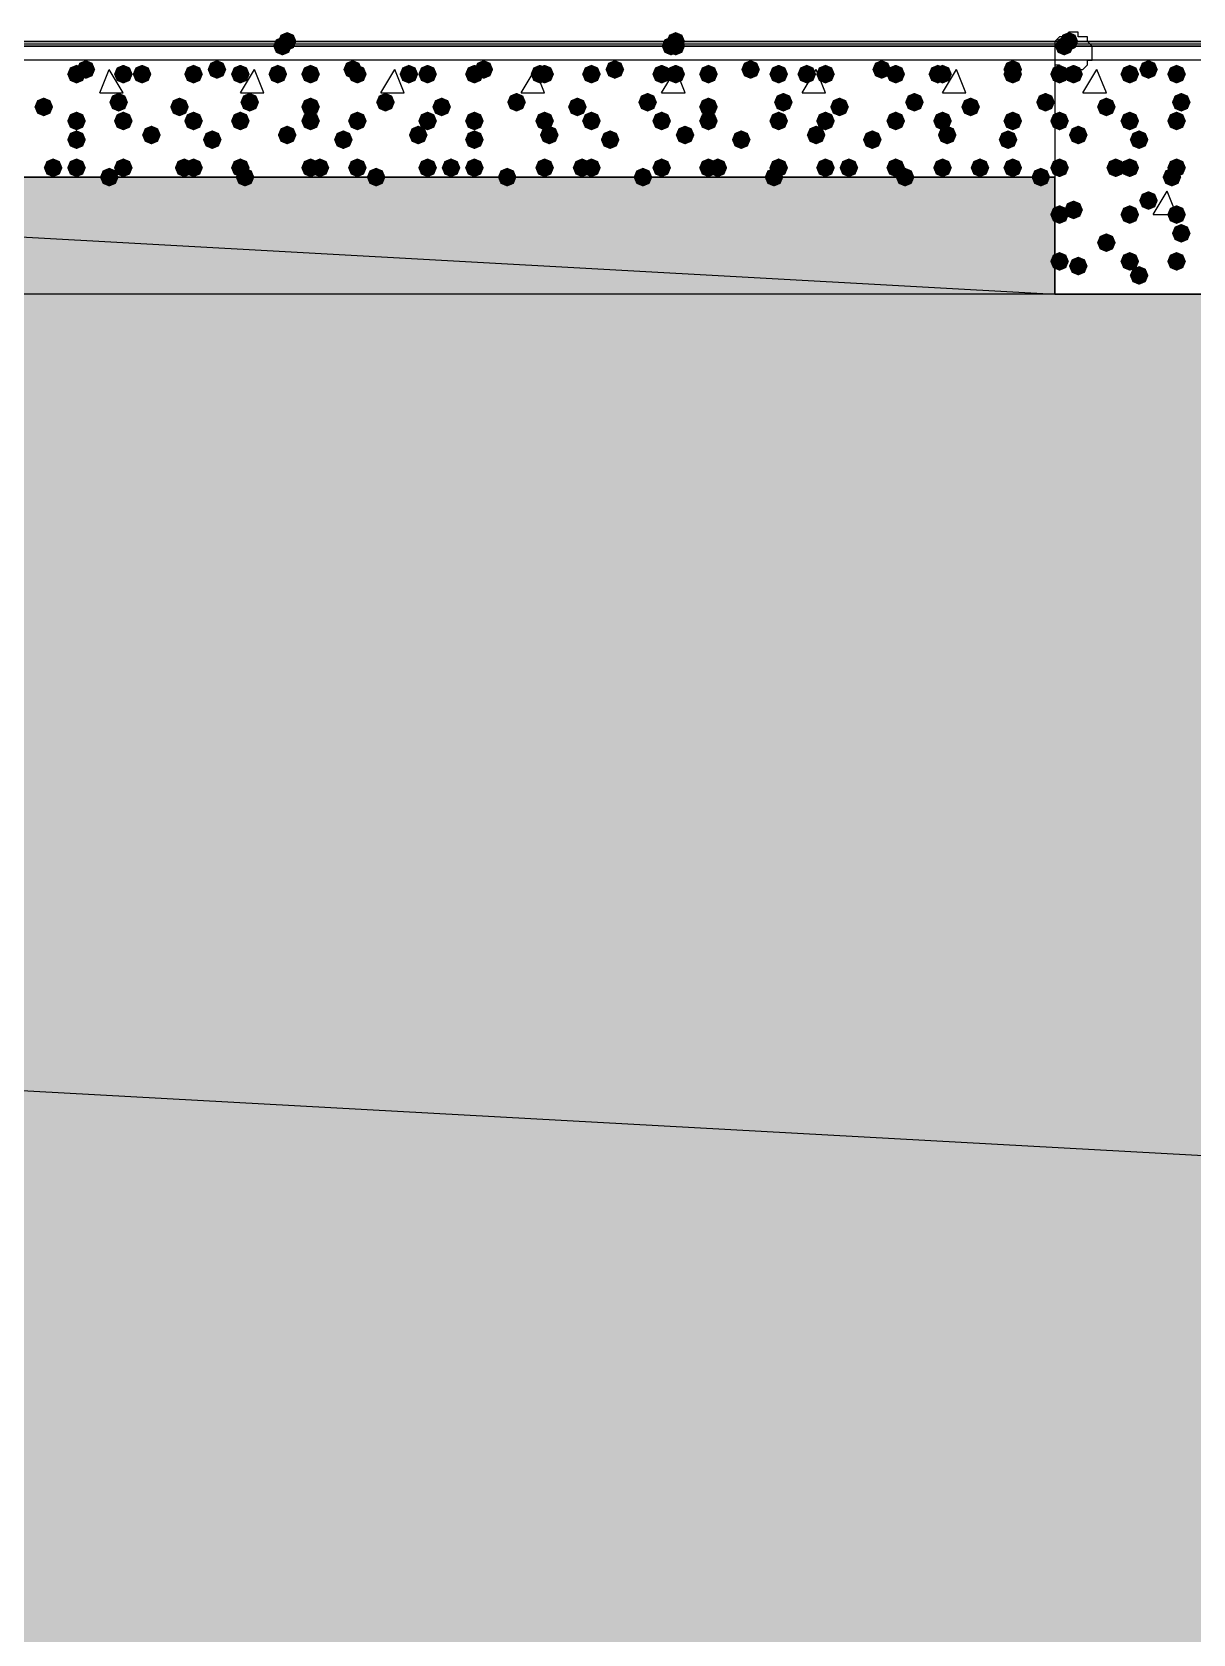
# Model space of a CAD drawing. Header units: millimetres. Extents: x 0 to 420, y 0 to 297.
# Drawn here: x 163.43 to 173.93, y 229.39 to 243.88 of the extents above; entities that cross this region are included whole.
import ezdxf

# ---------------------------------------------------------------- set-up
doc = ezdxf.new("R2010")
doc.units = ezdxf.units.MM
doc.layers.get('0').update_dxf_attribs({"linetype": 'CONTINUOUS'})

msp = doc.modelspace()

# ---------------------------------------------------------------- hatches: boundary and pattern name
at = {"true_color": 0x0000fe}
for points in [[(165.819667, 243.797667), (165.794796, 243.737871), (165.735, 243.713), (165.675204, 243.737871), (165.650333, 243.797667), (165.675204, 243.857462), (165.735, 243.882333), (165.794796, 243.857463)], [(169.333333, 243.797667), (169.308462, 243.737871), (169.248667, 243.713), (169.188871, 243.737871), (169.164, 243.797667), (169.188871, 243.857462), (169.248667, 243.882333), (169.308462, 243.857463)], [(172.889333, 243.797667), (172.864463, 243.737871), (172.804667, 243.713), (172.744871, 243.737871), (172.72, 243.797667), (172.744871, 243.857462), (172.804667, 243.882333), (172.864462, 243.857463)], [(165.777333, 243.755333), (165.752462, 243.695537), (165.692667, 243.670667), (165.632871, 243.695537), (165.608, 243.755333), (165.632871, 243.815129), (165.692667, 243.84), (165.752462, 243.815129)], [(165.777333, 243.755333), (165.752462, 243.695537), (165.692667, 243.670667), (165.632871, 243.695537), (165.608, 243.755333), (165.632871, 243.815129), (165.692667, 243.84), (165.752462, 243.815129)], [(165.777333, 243.755333), (165.752462, 243.695537), (165.692667, 243.670667), (165.632871, 243.695537), (165.608, 243.755333), (165.632871, 243.815129), (165.692667, 243.84), (165.752462, 243.815129)], [(169.291, 243.755333), (169.266129, 243.695537), (169.206333, 243.670667), (169.146538, 243.695537), (169.121667, 243.755333), (169.146537, 243.815129), (169.206333, 243.84), (169.266129, 243.815129)], [(169.333333, 243.755333), (169.308462, 243.695537), (169.248667, 243.670667), (169.188871, 243.695537), (169.164, 243.755333), (169.188871, 243.815129), (169.248667, 243.84), (169.308462, 243.815129)], [(169.333333, 243.755333), (169.308462, 243.695537), (169.248667, 243.670667), (169.188871, 243.695537), (169.164, 243.755333), (169.188871, 243.815129), (169.248667, 243.84), (169.308462, 243.815129)], [(172.847, 243.755333), (172.822129, 243.695537), (172.762333, 243.670667), (172.702538, 243.695537), (172.677667, 243.755333), (172.702537, 243.815129), (172.762333, 243.84), (172.822129, 243.815129)], [(172.847, 243.755333), (172.822129, 243.695537), (172.762333, 243.670667), (172.702538, 243.695537), (172.677667, 243.755333), (172.702537, 243.815129), (172.762333, 243.84), (172.822129, 243.815129)], [(172.847, 243.755333), (172.822129, 243.695537), (172.762333, 243.670667), (172.702538, 243.695537), (172.677667, 243.755333), (172.702537, 243.815129), (172.762333, 243.84), (172.822129, 243.815129)]]:
    msp.add_hatch(color=0, dxfattribs=at).paths.add_polyline_path(points, flags=0)
at = {"true_color": 0x000007}
h = msp.add_hatch(color=0, dxfattribs=at)
h.paths.add_polyline_path([(31.284333, 243.755333), (379.73, 243.755333)], flags=0)
h.paths.add_polyline_path([(379.73, 243.755333), (31.284333, 243.755333)], flags=0)
at = {"true_color": 0x000008}
for points in [[(163.914667, 243.501333), (163.889796, 243.441537), (163.83, 243.416667), (163.770204, 243.441537), (163.745333, 243.501333), (163.770204, 243.561129), (163.83, 243.586), (163.889796, 243.561129)], [(163.999333, 243.543667), (163.974463, 243.483871), (163.914667, 243.459), (163.854871, 243.483871), (163.83, 243.543667), (163.854871, 243.603462), (163.914667, 243.628333), (163.974462, 243.603463)], [(164.338, 243.501333), (164.313129, 243.441537), (164.253333, 243.416667), (164.193537, 243.441537), (164.168667, 243.501333), (164.193537, 243.561129), (164.253333, 243.586), (164.313129, 243.561129)], [(164.507333, 243.501333), (164.482463, 243.441537), (164.422667, 243.416667), (164.362871, 243.441537), (164.338, 243.501333), (164.362871, 243.561129), (164.422667, 243.586), (164.482462, 243.561129)], [(164.973, 243.501333), (164.948129, 243.441537), (164.888333, 243.416667), (164.828537, 243.441537), (164.803667, 243.501333), (164.828537, 243.561129), (164.888333, 243.586), (164.948129, 243.561129)], [(165.184667, 243.543667), (165.159796, 243.483871), (165.1, 243.459), (165.040204, 243.483871), (165.015333, 243.543667), (165.040204, 243.603462), (165.1, 243.628333), (165.159796, 243.603463)], [(165.396333, 243.501333), (165.371462, 243.441537), (165.311667, 243.416667), (165.251871, 243.441537), (165.227, 243.501333), (165.251871, 243.561129), (165.311667, 243.586), (165.371462, 243.561129)], [(165.735, 243.501333), (165.710129, 243.441537), (165.650333, 243.416667), (165.590538, 243.441537), (165.565667, 243.501333), (165.590537, 243.561129), (165.650333, 243.586), (165.710129, 243.561129)], [(166.031333, 243.501333), (166.006463, 243.441537), (165.946667, 243.416667), (165.886871, 243.441537), (165.862, 243.501333), (165.886871, 243.561129), (165.946667, 243.586), (166.006462, 243.561129)], [(166.412333, 243.543667), (166.387462, 243.483871), (166.327667, 243.459), (166.267871, 243.483871), (166.243, 243.543667), (166.267871, 243.603462), (166.327667, 243.628333), (166.387462, 243.603463)], [(166.454667, 243.501333), (166.429796, 243.441537), (166.37, 243.416667), (166.310204, 243.441537), (166.285333, 243.501333), (166.310204, 243.561129), (166.37, 243.586), (166.429796, 243.561129)], [(166.920333, 243.501333), (166.895462, 243.441537), (166.835667, 243.416667), (166.775871, 243.441537), (166.751, 243.501333), (166.775871, 243.561129), (166.835667, 243.586), (166.895462, 243.561129)], [(167.089667, 243.501333), (167.064796, 243.441537), (167.005, 243.416667), (166.945204, 243.441537), (166.920333, 243.501333), (166.945204, 243.561129), (167.005, 243.586), (167.064796, 243.561129)], [(167.513, 243.501333), (167.488129, 243.441537), (167.428333, 243.416667), (167.368538, 243.441537), (167.343667, 243.501333), (167.368537, 243.561129), (167.428333, 243.586), (167.488129, 243.561129)], [(167.597667, 243.543667), (167.572796, 243.483871), (167.513, 243.459), (167.453204, 243.483871), (167.428333, 243.543667), (167.453204, 243.603462), (167.513, 243.628333), (167.572796, 243.603463)], [(168.105667, 243.501333), (168.080796, 243.441537), (168.021, 243.416667), (167.961204, 243.441537), (167.936333, 243.501333), (167.961204, 243.561129), (168.021, 243.586), (168.080796, 243.561129)], [(168.148, 243.501333), (168.123129, 243.441537), (168.063333, 243.416667), (168.003537, 243.441537), (167.978667, 243.501333), (168.003537, 243.561129), (168.063333, 243.586), (168.123129, 243.561129)], [(168.571333, 243.501333), (168.546462, 243.441537), (168.486667, 243.416667), (168.426871, 243.441537), (168.402, 243.501333), (168.426871, 243.561129), (168.486667, 243.586), (168.546462, 243.561129)], [(168.783, 243.543667), (168.758129, 243.483871), (168.698333, 243.459), (168.638537, 243.483871), (168.613667, 243.543667), (168.638537, 243.603462), (168.698333, 243.628333), (168.758129, 243.603463)], [(169.206333, 243.501333), (169.181462, 243.441537), (169.121667, 243.416667), (169.061871, 243.441537), (169.037, 243.501333), (169.061871, 243.561129), (169.121667, 243.586), (169.181462, 243.561129)], [(169.333333, 243.501333), (169.308462, 243.441537), (169.248667, 243.416667), (169.188871, 243.441537), (169.164, 243.501333), (169.188871, 243.561129), (169.248667, 243.586), (169.308462, 243.561129)], [(169.629667, 243.501333), (169.604796, 243.441537), (169.545, 243.416667), (169.485204, 243.441537), (169.460333, 243.501333), (169.485204, 243.561129), (169.545, 243.586), (169.604796, 243.561129)], [(170.010667, 243.543667), (169.985796, 243.483871), (169.926, 243.459), (169.866204, 243.483871), (169.841333, 243.543667), (169.866204, 243.603462), (169.926, 243.628333), (169.985796, 243.603463)], [(170.264667, 243.501333), (170.239796, 243.441537), (170.18, 243.416667), (170.120204, 243.441537), (170.095333, 243.501333), (170.120204, 243.561129), (170.18, 243.586), (170.239796, 243.561129)], [(170.518667, 243.501333), (170.493796, 243.441537), (170.434, 243.416667), (170.374204, 243.441537), (170.349333, 243.501333), (170.374204, 243.561129), (170.434, 243.586), (170.493796, 243.561129)], [(170.688, 243.501333), (170.663129, 243.441537), (170.603333, 243.416667), (170.543538, 243.441537), (170.518667, 243.501333), (170.543537, 243.561129), (170.603333, 243.586), (170.663129, 243.561129)], [(171.196, 243.543667), (171.171129, 243.483871), (171.111333, 243.459), (171.051538, 243.483871), (171.026667, 243.543667), (171.051537, 243.603462), (171.111333, 243.628333), (171.171129, 243.603463)], [(171.323, 243.501333), (171.298129, 243.441537), (171.238333, 243.416667), (171.178538, 243.441537), (171.153667, 243.501333), (171.178537, 243.561129), (171.238333, 243.586), (171.298129, 243.561129)], [(171.704, 243.501333), (171.679129, 243.441537), (171.619333, 243.416667), (171.559538, 243.441537), (171.534667, 243.501333), (171.559537, 243.561129), (171.619333, 243.586), (171.679129, 243.561129)], [(171.746333, 243.501333), (171.721462, 243.441537), (171.661667, 243.416667), (171.601871, 243.441537), (171.577, 243.501333), (171.601871, 243.561129), (171.661667, 243.586), (171.721462, 243.561129)], [(172.381333, 243.543667), (172.356462, 243.483871), (172.296667, 243.459), (172.236871, 243.483871), (172.212, 243.543667), (172.236871, 243.603462), (172.296667, 243.628333), (172.356462, 243.603463)], [(172.381333, 243.501333), (172.356462, 243.441537), (172.296667, 243.416667), (172.236871, 243.441537), (172.212, 243.501333), (172.236871, 243.561129), (172.296667, 243.586), (172.356462, 243.561129)], [(163.618333, 243.205), (163.593462, 243.145204), (163.533667, 243.120333), (163.473871, 243.145204), (163.449, 243.205), (163.473871, 243.264796), (163.533667, 243.289667), (163.593462, 243.264796)], [(164.295667, 243.247333), (164.270796, 243.187537), (164.211, 243.162667), (164.151204, 243.187537), (164.126333, 243.247333), (164.151204, 243.307129), (164.211, 243.332), (164.270796, 243.307129)], [(164.846, 243.205), (164.821129, 243.145204), (164.761333, 243.120333), (164.701538, 243.145204), (164.676667, 243.205), (164.701537, 243.264796), (164.761333, 243.289667), (164.821129, 243.264796)], [(165.481, 243.247333), (165.456129, 243.187537), (165.396333, 243.162667), (165.336538, 243.187537), (165.311667, 243.247333), (165.336537, 243.307129), (165.396333, 243.332), (165.456129, 243.307129)], [(166.031333, 243.205), (166.006463, 243.145204), (165.946667, 243.120333), (165.886871, 243.145204), (165.862, 243.205), (165.886871, 243.264796), (165.946667, 243.289667), (166.006462, 243.264796)], [(166.708667, 243.247333), (166.683796, 243.187537), (166.624, 243.162667), (166.564204, 243.187537), (166.539333, 243.247333), (166.564204, 243.307129), (166.624, 243.332), (166.683796, 243.307129)], [(167.216667, 243.205), (167.191796, 243.145204), (167.132, 243.120333), (167.072204, 243.145204), (167.047333, 243.205), (167.072204, 243.264796), (167.132, 243.289667), (167.191796, 243.264796)], [(167.894, 243.247333), (167.869129, 243.187537), (167.809333, 243.162667), (167.749538, 243.187537), (167.724667, 243.247333), (167.749537, 243.307129), (167.809333, 243.332), (167.869129, 243.307129)], [(168.444333, 243.205), (168.419463, 243.145204), (168.359667, 243.120333), (168.299871, 243.145204), (168.275, 243.205), (168.299871, 243.264796), (168.359667, 243.289667), (168.419462, 243.264796)], [(169.079333, 243.247333), (169.054463, 243.187537), (168.994667, 243.162667), (168.934871, 243.187537), (168.91, 243.247333), (168.934871, 243.307129), (168.994667, 243.332), (169.054462, 243.307129)], [(169.629667, 243.205), (169.604796, 243.145204), (169.545, 243.120333), (169.485204, 243.145204), (169.460333, 243.205), (169.485204, 243.264796), (169.545, 243.289667), (169.604796, 243.264796)], [(170.307, 243.247333), (170.282129, 243.187537), (170.222333, 243.162667), (170.162537, 243.187537), (170.137667, 243.247333), (170.162537, 243.307129), (170.222333, 243.332), (170.282129, 243.307129)], [(170.815, 243.205), (170.790129, 243.145204), (170.730333, 243.120333), (170.670538, 243.145204), (170.645667, 243.205), (170.670537, 243.264796), (170.730333, 243.289667), (170.790129, 243.264796)], [(171.492333, 243.247333), (171.467462, 243.187537), (171.407667, 243.162667), (171.347871, 243.187537), (171.323, 243.247333), (171.347871, 243.307129), (171.407667, 243.332), (171.467462, 243.307129)], [(172.000333, 243.205), (171.975462, 243.145204), (171.915667, 243.120333), (171.855871, 243.145204), (171.831, 243.205), (171.855871, 243.264796), (171.915667, 243.289667), (171.975462, 243.264796)], [(172.677667, 243.247333), (172.652796, 243.187537), (172.593, 243.162667), (172.533204, 243.187537), (172.508333, 243.247333), (172.533204, 243.307129), (172.593, 243.332), (172.652796, 243.307129)], [(163.914667, 243.078), (163.889796, 243.018204), (163.83, 242.993333), (163.770204, 243.018204), (163.745333, 243.078), (163.770204, 243.137796), (163.83, 243.162667), (163.889796, 243.137796)], [(164.338, 243.078), (164.313129, 243.018204), (164.253333, 242.993333), (164.193537, 243.018204), (164.168667, 243.078), (164.193537, 243.137796), (164.253333, 243.162667), (164.313129, 243.137796)], [(164.973, 243.078), (164.948129, 243.018204), (164.888333, 242.993333), (164.828537, 243.018204), (164.803667, 243.078), (164.828537, 243.137796), (164.888333, 243.162667), (164.948129, 243.137796)], [(165.396333, 243.078), (165.371462, 243.018204), (165.311667, 242.993333), (165.251871, 243.018204), (165.227, 243.078), (165.251871, 243.137796), (165.311667, 243.162667), (165.371462, 243.137796)], [(166.031333, 243.078), (166.006463, 243.018204), (165.946667, 242.993333), (165.886871, 243.018204), (165.862, 243.078), (165.886871, 243.137796), (165.946667, 243.162667), (166.006462, 243.137796)], [(166.454667, 243.078), (166.429796, 243.018204), (166.37, 242.993333), (166.310204, 243.018204), (166.285333, 243.078), (166.310204, 243.137796), (166.37, 243.162667), (166.429796, 243.137796)], [(167.089667, 243.078), (167.064796, 243.018204), (167.005, 242.993333), (166.945204, 243.018204), (166.920333, 243.078), (166.945204, 243.137796), (167.005, 243.162667), (167.064796, 243.137796)], [(167.513, 243.078), (167.488129, 243.018204), (167.428333, 242.993333), (167.368538, 243.018204), (167.343667, 243.078), (167.368537, 243.137796), (167.428333, 243.162667), (167.488129, 243.137796)], [(168.148, 243.078), (168.123129, 243.018204), (168.063333, 242.993333), (168.003537, 243.018204), (167.978667, 243.078), (168.003537, 243.137796), (168.063333, 243.162667), (168.123129, 243.137796)], [(168.571333, 243.078), (168.546462, 243.018204), (168.486667, 242.993333), (168.426871, 243.018204), (168.402, 243.078), (168.426871, 243.137796), (168.486667, 243.162667), (168.546462, 243.137796)], [(169.206333, 243.078), (169.181462, 243.018204), (169.121667, 242.993333), (169.061871, 243.018204), (169.037, 243.078), (169.061871, 243.137796), (169.121667, 243.162667), (169.181462, 243.137796)], [(169.629667, 243.078), (169.604796, 243.018204), (169.545, 242.993333), (169.485204, 243.018204), (169.460333, 243.078), (169.485204, 243.137796), (169.545, 243.162667), (169.604796, 243.137796)], [(170.264667, 243.078), (170.239796, 243.018204), (170.18, 242.993333), (170.120204, 243.018204), (170.095333, 243.078), (170.120204, 243.137796), (170.18, 243.162667), (170.239796, 243.137796)], [(170.688, 243.078), (170.663129, 243.018204), (170.603333, 242.993333), (170.543538, 243.018204), (170.518667, 243.078), (170.543537, 243.137796), (170.603333, 243.162667), (170.663129, 243.137796)], [(171.323, 243.078), (171.298129, 243.018204), (171.238333, 242.993333), (171.178538, 243.018204), (171.153667, 243.078), (171.178537, 243.137796), (171.238333, 243.162667), (171.298129, 243.137796)], [(171.746333, 243.078), (171.721462, 243.018204), (171.661667, 242.993333), (171.601871, 243.018204), (171.577, 243.078), (171.601871, 243.137796), (171.661667, 243.162667), (171.721462, 243.137796)], [(172.381333, 243.078), (172.356462, 243.018204), (172.296667, 242.993333), (172.236871, 243.018204), (172.212, 243.078), (172.236871, 243.137796), (172.296667, 243.162667), (172.356462, 243.137796)], [(163.914667, 242.908667), (163.889796, 242.848871), (163.83, 242.824), (163.770204, 242.848871), (163.745333, 242.908667), (163.770204, 242.968462), (163.83, 242.993333), (163.889796, 242.968463)], [(164.592, 242.951), (164.567129, 242.891204), (164.507333, 242.866333), (164.447538, 242.891204), (164.422667, 242.951), (164.447537, 243.010796), (164.507333, 243.035667), (164.567129, 243.010796)], [(165.142333, 242.908667), (165.117462, 242.848871), (165.057667, 242.824), (164.997871, 242.848871), (164.973, 242.908667), (164.997871, 242.968462), (165.057667, 242.993333), (165.117462, 242.968463)], [(165.819667, 242.951), (165.794796, 242.891204), (165.735, 242.866333), (165.675204, 242.891204), (165.650333, 242.951), (165.675204, 243.010796), (165.735, 243.035667), (165.794796, 243.010796)], [(166.327667, 242.908667), (166.302796, 242.848871), (166.243, 242.824), (166.183204, 242.848871), (166.158333, 242.908667), (166.183204, 242.968462), (166.243, 242.993333), (166.302796, 242.968463)], [(167.005, 242.951), (166.980129, 242.891204), (166.920333, 242.866333), (166.860538, 242.891204), (166.835667, 242.951), (166.860537, 243.010796), (166.920333, 243.035667), (166.980129, 243.010796)], [(167.513, 242.908667), (167.488129, 242.848871), (167.428333, 242.824), (167.368538, 242.848871), (167.343667, 242.908667), (167.368537, 242.968462), (167.428333, 242.993333), (167.488129, 242.968463)], [(168.190333, 242.951), (168.165462, 242.891204), (168.105667, 242.866333), (168.045871, 242.891204), (168.021, 242.951), (168.045871, 243.010796), (168.105667, 243.035667), (168.165462, 243.010796)], [(168.740667, 242.908667), (168.715796, 242.848871), (168.656, 242.824), (168.596204, 242.848871), (168.571333, 242.908667), (168.596204, 242.968462), (168.656, 242.993333), (168.715796, 242.968463)], [(169.418, 242.951), (169.393129, 242.891204), (169.333333, 242.866333), (169.273538, 242.891204), (169.248667, 242.951), (169.273537, 243.010796), (169.333333, 243.035667), (169.393129, 243.010796)], [(169.926, 242.908667), (169.901129, 242.848871), (169.841333, 242.824), (169.781538, 242.848871), (169.756667, 242.908667), (169.781537, 242.968462), (169.841333, 242.993333), (169.901129, 242.968463)], [(170.603333, 242.951), (170.578463, 242.891204), (170.518667, 242.866333), (170.458871, 242.891204), (170.434, 242.951), (170.458871, 243.010796), (170.518667, 243.035667), (170.578462, 243.010796)], [(171.111333, 242.908667), (171.086462, 242.848871), (171.026667, 242.824), (170.966871, 242.848871), (170.942, 242.908667), (170.966871, 242.968462), (171.026667, 242.993333), (171.086462, 242.968463)], [(171.788667, 242.951), (171.763796, 242.891204), (171.704, 242.866333), (171.644204, 242.891204), (171.619333, 242.951), (171.644204, 243.010796), (171.704, 243.035667), (171.763796, 243.010796)], [(172.339, 242.908667), (172.314129, 242.848871), (172.254333, 242.824), (172.194538, 242.848871), (172.169667, 242.908667), (172.194537, 242.968462), (172.254333, 242.993333), (172.314129, 242.968463)], [(163.703, 242.654667), (163.678129, 242.594871), (163.618333, 242.57), (163.558538, 242.594871), (163.533667, 242.654667), (163.558537, 242.714462), (163.618333, 242.739333), (163.678129, 242.714463)], [(163.914667, 242.654667), (163.889796, 242.594871), (163.83, 242.57), (163.770204, 242.594871), (163.745333, 242.654667), (163.770204, 242.714462), (163.83, 242.739333), (163.889796, 242.714463)], [(164.338, 242.654667), (164.313129, 242.594871), (164.253333, 242.57), (164.193537, 242.594871), (164.168667, 242.654667), (164.193537, 242.714462), (164.253333, 242.739333), (164.313129, 242.714463)], [(164.888333, 242.654667), (164.863463, 242.594871), (164.803667, 242.57), (164.743871, 242.594871), (164.719, 242.654667), (164.743871, 242.714462), (164.803667, 242.739333), (164.863462, 242.714463)], [(164.973, 242.654667), (164.948129, 242.594871), (164.888333, 242.57), (164.828537, 242.594871), (164.803667, 242.654667), (164.828537, 242.714462), (164.888333, 242.739333), (164.948129, 242.714463)], [(165.396333, 242.654667), (165.371462, 242.594871), (165.311667, 242.57), (165.251871, 242.594871), (165.227, 242.654667), (165.251871, 242.714462), (165.311667, 242.739333), (165.371462, 242.714463)], [(166.031333, 242.654667), (166.006463, 242.594871), (165.946667, 242.57), (165.886871, 242.594871), (165.862, 242.654667), (165.886871, 242.714462), (165.946667, 242.739333), (166.006462, 242.714463)], [(166.116, 242.654667), (166.091129, 242.594871), (166.031333, 242.57), (165.971538, 242.594871), (165.946667, 242.654667), (165.971537, 242.714462), (166.031333, 242.739333), (166.091129, 242.714463)], [(166.454667, 242.654667), (166.429796, 242.594871), (166.37, 242.57), (166.310204, 242.594871), (166.285333, 242.654667), (166.310204, 242.714462), (166.37, 242.739333), (166.429796, 242.714463)], [(167.089667, 242.654667), (167.064796, 242.594871), (167.005, 242.57), (166.945204, 242.594871), (166.920333, 242.654667), (166.945204, 242.714462), (167.005, 242.739333), (167.064796, 242.714463)], [(167.301333, 242.654667), (167.276462, 242.594871), (167.216667, 242.57), (167.156871, 242.594871), (167.132, 242.654667), (167.156871, 242.714462), (167.216667, 242.739333), (167.276462, 242.714463)], [(167.513, 242.654667), (167.488129, 242.594871), (167.428333, 242.57), (167.368538, 242.594871), (167.343667, 242.654667), (167.368537, 242.714462), (167.428333, 242.739333), (167.488129, 242.714463)], [(168.148, 242.654667), (168.123129, 242.594871), (168.063333, 242.57), (168.003537, 242.594871), (167.978667, 242.654667), (168.003537, 242.714462), (168.063333, 242.739333), (168.123129, 242.714463)], [(168.486667, 242.654667), (168.461796, 242.594871), (168.402, 242.57), (168.342204, 242.594871), (168.317333, 242.654667), (168.342204, 242.714462), (168.402, 242.739333), (168.461796, 242.714463)], [(168.571333, 242.654667), (168.546462, 242.594871), (168.486667, 242.57), (168.426871, 242.594871), (168.402, 242.654667), (168.426871, 242.714462), (168.486667, 242.739333), (168.546462, 242.714463)], [(169.206333, 242.654667), (169.181462, 242.594871), (169.121667, 242.57), (169.061871, 242.594871), (169.037, 242.654667), (169.061871, 242.714462), (169.121667, 242.739333), (169.181462, 242.714463)], [(169.629667, 242.654667), (169.604796, 242.594871), (169.545, 242.57), (169.485204, 242.594871), (169.460333, 242.654667), (169.485204, 242.714462), (169.545, 242.739333), (169.604796, 242.714463)], [(169.714333, 242.654667), (169.689462, 242.594871), (169.629667, 242.57), (169.569871, 242.594871), (169.545, 242.654667), (169.569871, 242.714462), (169.629667, 242.739333), (169.689462, 242.714463)], [(170.264667, 242.654667), (170.239796, 242.594871), (170.18, 242.57), (170.120204, 242.594871), (170.095333, 242.654667), (170.120204, 242.714462), (170.18, 242.739333), (170.239796, 242.714463)], [(170.688, 242.654667), (170.663129, 242.594871), (170.603333, 242.57), (170.543538, 242.594871), (170.518667, 242.654667), (170.543537, 242.714462), (170.603333, 242.739333), (170.663129, 242.714463)], [(170.899667, 242.654667), (170.874796, 242.594871), (170.815, 242.57), (170.755204, 242.594871), (170.730333, 242.654667), (170.755204, 242.714462), (170.815, 242.739333), (170.874796, 242.714463)], [(171.323, 242.654667), (171.298129, 242.594871), (171.238333, 242.57), (171.178538, 242.594871), (171.153667, 242.654667), (171.178537, 242.714462), (171.238333, 242.739333), (171.298129, 242.714463)], [(171.746333, 242.654667), (171.721462, 242.594871), (171.661667, 242.57), (171.601871, 242.594871), (171.577, 242.654667), (171.601871, 242.714462), (171.661667, 242.739333), (171.721462, 242.714463)], [(172.085, 242.654667), (172.060129, 242.594871), (172.000333, 242.57), (171.940538, 242.594871), (171.915667, 242.654667), (171.940537, 242.714462), (172.000333, 242.739333), (172.060129, 242.714463)], [(172.381333, 242.654667), (172.356462, 242.594871), (172.296667, 242.57), (172.236871, 242.594871), (172.212, 242.654667), (172.236871, 242.714462), (172.296667, 242.739333), (172.356462, 242.714463)], [(164.211, 242.57), (164.186129, 242.510204), (164.126333, 242.485333), (164.066538, 242.510204), (164.041667, 242.57), (164.066537, 242.629796), (164.126333, 242.654667), (164.186129, 242.629796)], [(165.438667, 242.57), (165.413796, 242.510204), (165.354, 242.485333), (165.294204, 242.510204), (165.269333, 242.57), (165.294204, 242.629796), (165.354, 242.654667), (165.413796, 242.629796)], [(166.624, 242.57), (166.599129, 242.510204), (166.539333, 242.485333), (166.479537, 242.510204), (166.454667, 242.57), (166.479537, 242.629796), (166.539333, 242.654667), (166.599129, 242.629796)], [(167.809333, 242.57), (167.784463, 242.510204), (167.724667, 242.485333), (167.664871, 242.510204), (167.64, 242.57), (167.664871, 242.629796), (167.724667, 242.654667), (167.784462, 242.629796)], [(169.037, 242.57), (169.012129, 242.510204), (168.952333, 242.485333), (168.892538, 242.510204), (168.867667, 242.57), (168.892537, 242.629796), (168.952333, 242.654667), (169.012129, 242.629796)], [(170.222333, 242.57), (170.197462, 242.510204), (170.137667, 242.485333), (170.077871, 242.510204), (170.053, 242.57), (170.077871, 242.629796), (170.137667, 242.654667), (170.197462, 242.629796)], [(171.407667, 242.57), (171.382796, 242.510204), (171.323, 242.485333), (171.263204, 242.510204), (171.238333, 242.57), (171.263204, 242.629796), (171.323, 242.654667), (171.382796, 242.629796)], [(172.635333, 242.57), (172.610462, 242.510204), (172.550667, 242.485333), (172.490871, 242.510204), (172.466, 242.57), (172.490871, 242.629796), (172.550667, 242.654667), (172.610462, 242.629796)]]:
    msp.add_hatch(color=0, dxfattribs=at).paths.add_polyline_path(points, flags=0)
at = {"true_color": 0x000007}
for points in [[(172.804667, 243.501333), (172.779796, 243.441537), (172.72, 243.416667), (172.660204, 243.441537), (172.635333, 243.501333), (172.660204, 243.561129), (172.72, 243.586), (172.779796, 243.561129)], [(172.931667, 243.501333), (172.906796, 243.441537), (172.847, 243.416667), (172.787204, 243.441537), (172.762333, 243.501333), (172.787204, 243.561129), (172.847, 243.586), (172.906796, 243.561129)], [(173.439667, 243.501333), (173.414796, 243.441537), (173.355, 243.416667), (173.295204, 243.441537), (173.270333, 243.501333), (173.295204, 243.561129), (173.355, 243.586), (173.414796, 243.561129)], [(173.609, 243.543667), (173.584129, 243.483871), (173.524333, 243.459), (173.464538, 243.483871), (173.439667, 243.543667), (173.464537, 243.603462), (173.524333, 243.628333), (173.584129, 243.603463)], [(173.863, 243.501333), (173.838129, 243.441537), (173.778333, 243.416667), (173.718538, 243.441537), (173.693667, 243.501333), (173.718537, 243.561129), (173.778333, 243.586), (173.838129, 243.561129)], [(173.228, 243.205), (173.203129, 243.145204), (173.143333, 243.120333), (173.083538, 243.145204), (173.058667, 243.205), (173.083537, 243.264796), (173.143333, 243.289667), (173.203129, 243.264796)], [(173.905333, 243.247333), (173.880462, 243.187537), (173.820667, 243.162667), (173.760871, 243.187537), (173.736, 243.247333), (173.760871, 243.307129), (173.820667, 243.332), (173.880462, 243.307129)], [(172.804667, 243.078), (172.779796, 243.018204), (172.72, 242.993333), (172.660204, 243.018204), (172.635333, 243.078), (172.660204, 243.137796), (172.72, 243.162667), (172.779796, 243.137796)], [(173.439667, 243.078), (173.414796, 243.018204), (173.355, 242.993333), (173.295204, 243.018204), (173.270333, 243.078), (173.295204, 243.137796), (173.355, 243.162667), (173.414796, 243.137796)], [(173.863, 243.078), (173.838129, 243.018204), (173.778333, 242.993333), (173.718538, 243.018204), (173.693667, 243.078), (173.718537, 243.137796), (173.778333, 243.162667), (173.838129, 243.137796)], [(172.974, 242.951), (172.949129, 242.891204), (172.889333, 242.866333), (172.829538, 242.891204), (172.804667, 242.951), (172.829537, 243.010796), (172.889333, 243.035667), (172.949129, 243.010796)], [(173.524333, 242.908667), (173.499462, 242.848871), (173.439667, 242.824), (173.379871, 242.848871), (173.355, 242.908667), (173.379871, 242.968462), (173.439667, 242.993333), (173.499462, 242.968463)], [(172.804667, 242.654667), (172.779796, 242.594871), (172.72, 242.57), (172.660204, 242.594871), (172.635333, 242.654667), (172.660204, 242.714462), (172.72, 242.739333), (172.779796, 242.714463)], [(173.312667, 242.654667), (173.287796, 242.594871), (173.228, 242.57), (173.168204, 242.594871), (173.143333, 242.654667), (173.168204, 242.714462), (173.228, 242.739333), (173.287796, 242.714463)], [(173.439667, 242.654667), (173.414796, 242.594871), (173.355, 242.57), (173.295204, 242.594871), (173.270333, 242.654667), (173.295204, 242.714462), (173.355, 242.739333), (173.414796, 242.714463)], [(173.863, 242.654667), (173.838129, 242.594871), (173.778333, 242.57), (173.718538, 242.594871), (173.693667, 242.654667), (173.718537, 242.714462), (173.778333, 242.739333), (173.838129, 242.714463)], [(173.820667, 242.57), (173.795796, 242.510204), (173.736, 242.485333), (173.676204, 242.510204), (173.651333, 242.57), (173.676204, 242.629796), (173.736, 242.654667), (173.795796, 242.629796)], [(173.609, 242.358333), (173.584129, 242.298537), (173.524333, 242.273667), (173.464538, 242.298537), (173.439667, 242.358333), (173.464537, 242.418129), (173.524333, 242.443), (173.584129, 242.418129)], [(172.804667, 242.231333), (172.779796, 242.171537), (172.72, 242.146667), (172.660204, 242.171537), (172.635333, 242.231333), (172.660204, 242.291129), (172.72, 242.316), (172.779796, 242.291129)], [(172.931667, 242.273667), (172.906796, 242.213871), (172.847, 242.189), (172.787204, 242.213871), (172.762333, 242.273667), (172.787204, 242.333462), (172.847, 242.358333), (172.906796, 242.333463)], [(173.439667, 242.231333), (173.414796, 242.171537), (173.355, 242.146667), (173.295204, 242.171537), (173.270333, 242.231333), (173.295204, 242.291129), (173.355, 242.316), (173.414796, 242.291129)], [(173.863, 242.231333), (173.838129, 242.171537), (173.778333, 242.146667), (173.718538, 242.171537), (173.693667, 242.231333), (173.718537, 242.291129), (173.778333, 242.316), (173.838129, 242.291129)], [(173.905333, 242.062), (173.880462, 242.002204), (173.820667, 241.977333), (173.760871, 242.002204), (173.736, 242.062), (173.760871, 242.121796), (173.820667, 242.146667), (173.880462, 242.121796)], [(173.228, 241.977333), (173.203129, 241.917537), (173.143333, 241.892667), (173.083538, 241.917537), (173.058667, 241.977333), (173.083537, 242.037129), (173.143333, 242.062), (173.203129, 242.037129)], [(172.804667, 241.808), (172.779796, 241.748204), (172.72, 241.723333), (172.660204, 241.748204), (172.635333, 241.808), (172.660204, 241.867796), (172.72, 241.892667), (172.779796, 241.867796)], [(172.974, 241.765667), (172.949129, 241.705871), (172.889333, 241.681), (172.829538, 241.705871), (172.804667, 241.765667), (172.829537, 241.825462), (172.889333, 241.850333), (172.949129, 241.825463)], [(173.439667, 241.808), (173.414796, 241.748204), (173.355, 241.723333), (173.295204, 241.748204), (173.270333, 241.808), (173.295204, 241.867796), (173.355, 241.892667), (173.414796, 241.867796)], [(173.863, 241.808), (173.838129, 241.748204), (173.778333, 241.723333), (173.718538, 241.748204), (173.693667, 241.808), (173.718537, 241.867796), (173.778333, 241.892667), (173.838129, 241.867796)], [(173.524333, 241.681), (173.499462, 241.621204), (173.439667, 241.596333), (173.379871, 241.621204), (173.355, 241.681), (173.379871, 241.740796), (173.439667, 241.765667), (173.499462, 241.740796)]]:
    msp.add_hatch(color=0, dxfattribs=at).paths.add_polyline_path(points, flags=0)
at = {"true_color": 0x000008}
h = msp.add_hatch(color=0, dxfattribs=at)
h.paths.add_polyline_path([(172.677667, 242.57), (153.585333, 242.57), (172.677667, 241.511667)], flags=0)
h.paths.add_polyline_path([(153.585333, 242.57), (172.677667, 241.511667), (153.585333, 241.511667)], flags=0)
h = msp.add_hatch(color=0, dxfattribs=at)
h.paths.add_polyline_path([(378.544667, 241.511667), (32.469667, 241.511667), (378.544667, 222.461667)], flags=0)
h.paths.add_polyline_path([(32.469667, 241.511667), (378.544667, 222.461667), (32.469667, 222.461667)], flags=0)

# ---------------------------------------------------------------- linework, layer by layer
at = {"color": 0, "true_color": 0x000007}
for points in [[(172.677667, 243.713), (172.677667, 243.670667), (172.677667, 243.628333), (172.677667, 243.586), (172.72, 243.586), (172.72, 243.543667), (172.762333, 243.543667), (172.804667, 243.543667), (172.804667, 243.501333), (172.847, 243.501333), (172.889333, 243.543667), (172.931667, 243.543667), (172.974, 243.586), (172.974, 243.628333), (173.016333, 243.628333), (173.016333, 243.670667), (173.016333, 243.713), (173.016333, 243.755333), (172.974, 243.797667), (172.974, 243.84), (172.931667, 243.84), (172.889333, 243.84), (172.889333, 243.882333), (172.847, 243.882333), (172.804667, 243.882333), (172.762333, 243.84), (172.72, 243.84), (172.677667, 243.797667), (172.677667, 243.755333)], [(31.284333, 243.755333), (379.73, 243.755333)], [(31.284333, 243.755333), (379.73, 243.755333)], [(379.73, 243.755333), (31.284333, 243.755333)], [(172.677667, 243.628333), (172.677667, 241.511667), (174.794333, 241.511667), (174.794333, 243.628333)]]:
    msp.add_lwpolyline(points, close=True, dxfattribs=at)
for points in [[(379.73, 243.797667), (31.242, 243.797667), (379.73, 243.797667), (31.242, 243.755333)], [(379.73, 243.797667), (31.242, 243.797667), (31.242, 243.755333)], [(379.73, 243.755333), (31.284333, 243.755333), (31.242, 243.755333)], [(31.284333, 243.755333), (379.73, 243.755333)], [(31.284333, 243.755333), (379.73, 243.755333)], [(172.677667, 243.628333), (153.585333, 243.628333)], [(172.931667, 243.332), (173.058667, 243.543667)], [(173.143333, 243.332), (173.058667, 243.543667)], [(172.931667, 243.332), (173.143333, 243.332)], [(153.585333, 242.57), (172.677667, 242.57)], [(173.566667, 242.231333), (173.693667, 242.443)], [(173.778333, 242.231333), (173.693667, 242.443)], [(173.566667, 242.231333), (173.778333, 242.231333)]]:
    msp.add_lwpolyline(points, dxfattribs=at)
at = {"color": 0, "true_color": 0x000008}
for points in [[(164.041667, 243.332), (164.126333, 243.543667)], [(164.253333, 243.332), (164.126333, 243.543667)], [(165.311667, 243.332), (165.438667, 243.543667)], [(165.523333, 243.332), (165.438667, 243.543667)], [(166.581667, 243.332), (166.708667, 243.543667)], [(166.793333, 243.332), (166.708667, 243.543667)], [(167.851667, 243.332), (167.978667, 243.543667)], [(168.063333, 243.332), (167.978667, 243.543667)], [(169.121667, 243.332), (169.248667, 243.543667)], [(169.333333, 243.332), (169.248667, 243.543667)], [(170.391667, 243.332), (170.518667, 243.543667)], [(170.603333, 243.332), (170.518667, 243.543667)], [(171.661667, 243.332), (171.788667, 243.543667)], [(171.873333, 243.332), (171.788667, 243.543667)], [(164.041667, 243.332), (164.253333, 243.332)], [(165.311667, 243.332), (165.523333, 243.332)], [(166.581667, 243.332), (166.793333, 243.332)], [(167.851667, 243.332), (168.063333, 243.332)], [(169.121667, 243.332), (169.333333, 243.332)], [(170.391667, 243.332), (170.603333, 243.332)], [(171.661667, 243.332), (171.873333, 243.332)]]:
    msp.add_lwpolyline(points, dxfattribs=at)
for points in [[(172.677667, 242.57), (153.585333, 242.57), (172.677667, 241.511667)], [(153.585333, 242.57), (172.677667, 241.511667), (153.585333, 241.511667)], [(378.544667, 241.511667), (32.469667, 241.511667), (378.544667, 222.461667)], [(32.469667, 241.511667), (378.544667, 222.461667), (32.469667, 222.461667)]]:
    msp.add_lwpolyline(points, close=True, dxfattribs=at)

doc.saveas('drawing.dxf')
